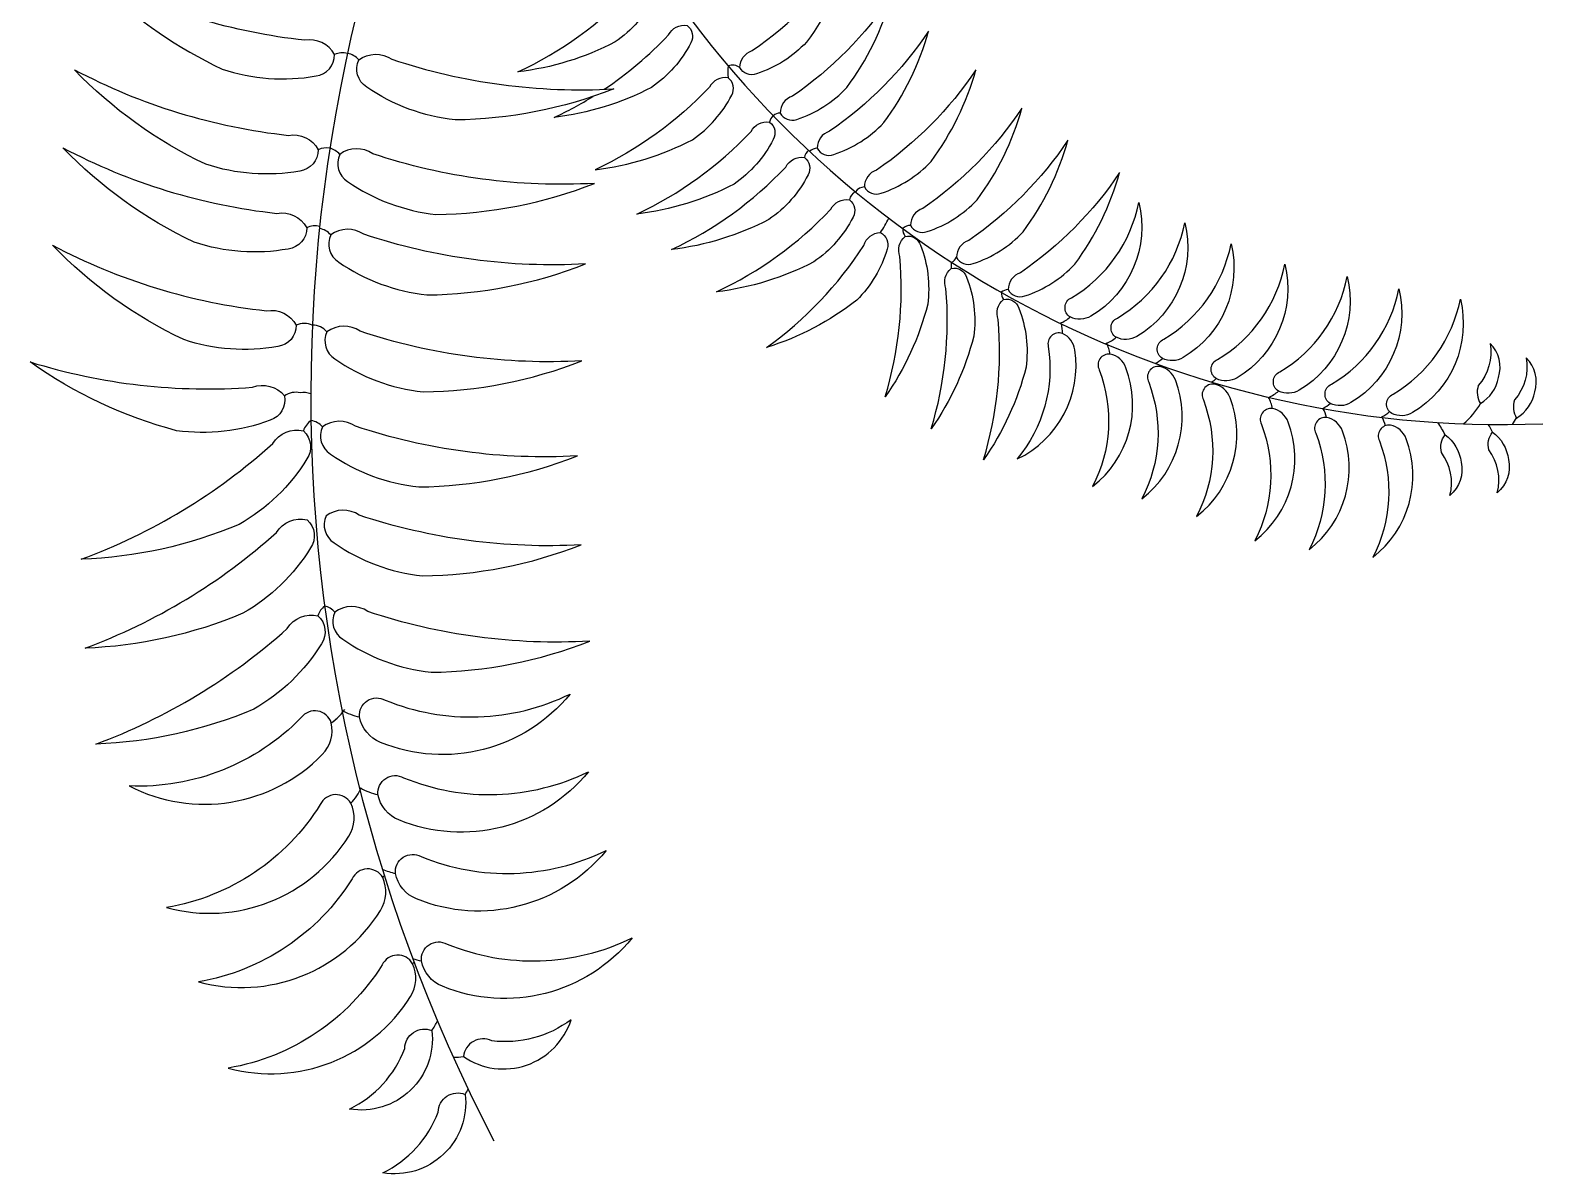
# Model space of a CAD drawing. Extents: x 97.2 to 178.4, y 268.6 to 301.5.
# Drawn here: x 103.149 to 103.736, y 271.758 to 272.202 of the extents above; entities that cross this region are included whole.
import ezdxf

# ---------------------------------------------------------------- set-up
doc = ezdxf.new("R2010")
doc.units = 0
doc.header["$MEASUREMENT"] = 0
for name, color, linetype in [('PAREDE', 7, 'CONTINUOUS'), ('VEGET', 64, 'CONTINUOUS'), ('VEGET-I', 62, 'CONTINUOUS')]:
    doc.layers.add(name, color=color, linetype=linetype)

# ---------------------------------------------------------------- blocks, each defined once
blk = doc.blocks.new('VEGET-04')
at = {"layer": 'VEGET'}
for points in [[(-0.3345, 0.1065, -0.125095), (-0.33856, 0.14285, -0.090715), (-0.31189, 0.19963, 0.094652), (-0.32169, 0.11336, -0.322363), (-0.32504, 0.10095, -0.376832)], [(-0.3059, 0.10357, -0.125095), (-0.30323, 0.14005, -0.090715), (-0.2666, 0.19098, 0.094652), (-0.29204, 0.10797, -0.322363), (-0.29762, 0.09638, -0.376832)], [(-0.26807, 0.09952, -0.125095), (-0.2654, 0.136, -0.090715), (-0.22878, 0.18693, 0.094652), (-0.25422, 0.10393, -0.322363), (-0.25979, 0.09234, -0.376832)], [(-0.23781, 0.09504, -0.125095), (-0.23514, 0.13152, -0.090715), (-0.19851, 0.18245, 0.094652), (-0.22396, 0.09944, -0.322363), (-0.22953, 0.08785, -0.376832)], [(-0.38402, 0.09081, -0.125095), (-0.40942, 0.11712, -0.090715), (-0.42296, 0.17838, 0.094652), (-0.37806, 0.10407, -0.322363), (-0.37314, 0.09219, -0.376832)], [(-0.34952, 0.09225, -0.125095), (-0.37493, 0.11856, -0.090715), (-0.38846, 0.17981, 0.094652), (-0.34356, 0.10551, -0.322363), (-0.33864, 0.09362, -0.376832)], [(-0.42124, 0.08661, -0.125095), (-0.44664, 0.11292, -0.090715), (-0.46018, 0.17418, 0.094652), (-0.41528, 0.09987, -0.322363), (-0.41036, 0.08799, -0.376832)], [(-0.47642, 0.16127, 0.329965), (-0.46422, 0.08632, 0.255249), (-0.45191, 0.08281, 0.604197), (-0.4499, 0.09451, -0.21371)], [(-0.52363, 0.14673, 0.329965), (-0.49591, 0.07603, 0.255249), (-0.48313, 0.0752, 0.604197), (-0.48364, 0.08706, -0.21371)], [(-0.55245, 0.13438, 0.329965), (-0.52472, 0.06369, 0.255249), (-0.51195, 0.06285, 0.604197), (-0.51246, 0.07471, -0.21371)], [(-0.58589, 0.12276, 0.329965), (-0.55816, 0.05207, 0.255249), (-0.54539, 0.05123, 0.604197), (-0.54589, 0.06309, -0.21371)], [(-0.41952, 0.07837, 0.125095), (-0.4323, 0.0441, 0.090715), (-0.42024, -0.01747, -0.094652), (-0.40876, 0.06859, 0.322363), (-0.409, 0.08145, 0.376832)], [(-0.38212, 0.08171, 0.125095), (-0.3949, 0.04744, 0.090715), (-0.38284, -0.01412, -0.094652), (-0.37136, 0.07194, 0.322363), (-0.3716, 0.0848, 0.376832)], [(-0.34762, 0.08315, 0.125095), (-0.36041, 0.04888, 0.090715), (-0.34835, -0.01268, -0.094652), (-0.33687, 0.07337, 0.322363), (-0.3371, 0.08623, 0.376832)], [(-0.31073, 0.08142, 0.125095), (-0.32351, 0.04715, 0.090715), (-0.31145, -0.01441, -0.094652), (-0.29998, 0.07165, 0.322363), (-0.30021, 0.0845, 0.376832)], [(-0.27311, 0.07994, 0.125095), (-0.28589, 0.04567, 0.090715), (-0.27383, -0.01589, -0.094652), (-0.26235, 0.07016, 0.322363), (-0.26259, 0.08302, 0.376832)], [(-0.24187, 0.07645, 0.125095), (-0.25465, 0.04218, 0.090715), (-0.24259, -0.01939, -0.094652), (-0.23111, 0.06667, 0.322363), (-0.23135, 0.07953, 0.376832)], [(-0.57134, 0.04378, -0.501141), (-0.60178, 0.07575, 0.193229), (-0.57826, 0.05429, -0.523934)], [(-0.44075, -0.00988, -0.329965), (-0.45951, 0.0637, -0.255249), (-0.44962, 0.07184, -0.604197), (-0.44311, 0.06192, 0.21371)], [(-0.44075, -0.00988, -0.329965), (-0.45951, 0.0637, -0.255249), (-0.44962, 0.07184, -0.604197), (-0.44311, 0.06192, 0.21371)], [(-0.19468, 0.07214, -0.322363), (-0.19444, 0.05928, 0.094652), (-0.20592, -0.02678, -0.090715), (-0.21798, 0.03479, -0.125095), (-0.2052, 0.06906, -0.376832)], [(-0.47088, -0.01703, -0.329965), (-0.48963, 0.05656, -0.255249), (-0.47975, 0.06469, -0.604197), (-0.47323, 0.05477, 0.21371)], [(-0.59609, 0.03084, -0.501141), (-0.62652, 0.06281, 0.193229), (-0.60301, 0.04134, -0.523934)], [(-0.50148, -0.02383, -0.329965), (-0.52024, 0.04976, -0.255249), (-0.51035, 0.0579, -0.604197), (-0.50384, 0.04797, 0.21371)], [(-0.53542, -0.03391, -0.329965), (-0.55417, 0.03968, -0.255249), (-0.54429, 0.04781, -0.604197), (-0.53777, 0.03789, 0.21371)], [(-0.58146, 0.0315, 0.501141), (-0.56714, -0.01025, -0.193229), (-0.57534, 0.02051, 0.523934)], [(-0.16362, -0.04117, -0.376832), (-0.17038, -0.04259, -0.125095), (-0.18769, -0.02738, -0.090715), (-0.19934, 0.01038, 0.094652), (-0.16732, -0.03396, -0.322363)], [(-0.20158, -0.07115, 0.322363), (-0.20528, -0.06395, -0.094652), (-0.2373, -0.0196, 0.090715), (-0.22564, -0.05737, 0.125095), (-0.20833, -0.07258, 0.376832)], [(-0.22554, -0.08871, -0.125095), (-0.24285, -0.0735, -0.090715), (-0.25451, -0.03574, 0.094652), (-0.22249, -0.08008, -0.322363), (-0.21879, -0.08728, -0.376832)], [(-0.2393, -0.10221, -0.125095), (-0.25661, -0.087, -0.090715), (-0.26827, -0.04923, 0.094652), (-0.23625, -0.09357, -0.322363), (-0.23254, -0.10078, -0.376832)], [(-0.25572, -0.11967, -0.125095), (-0.27303, -0.10446, -0.090715), (-0.28468, -0.06669, 0.094652), (-0.25266, -0.11103, -0.322363), (-0.24896, -0.11824, -0.376832)], [(-0.19764, -0.07575, -0.322363), (-0.19109, -0.08053, 0.094652), (-0.15223, -0.11901, -0.090715), (-0.18774, -0.10166, -0.125095), (-0.20009, -0.08221, -0.376832)], [(-0.26806, -0.13292, -0.125095), (-0.28787, -0.12114, -0.090715), (-0.30625, -0.08615, 0.094652), (-0.26664, -0.12387, -0.322363), (-0.26168, -0.13028, -0.376832)], [(-0.21775, -0.09782, 0.125095), (-0.20539, -0.11727, 0.090715), (-0.16989, -0.13462, -0.094652), (-0.20875, -0.09614, 0.322363), (-0.21529, -0.09136, 0.376832)], [(-0.23138, -0.11219, 0.125095), (-0.21903, -0.13164, 0.090715), (-0.18352, -0.14899, -0.094652), (-0.22238, -0.1105, 0.322363), (-0.22893, -0.10573, 0.376832)], [(-0.24643, -0.13052, 0.125095), (-0.23408, -0.14997, 0.090715), (-0.19857, -0.16732, -0.094652), (-0.23743, -0.12883, 0.322363), (-0.24398, -0.12406, 0.376832)], [(-0.26662, -0.14589, -0.125095), (-0.2895, -0.14864, -0.090715), (-0.32541, -0.13215, 0.094652), (-0.27101, -0.13785, -0.322363), (-0.26317, -0.1399, -0.376832)], [(-0.26133, -0.14839, 0.125095), (-0.24897, -0.16785, 0.090715), (-0.21346, -0.1852, -0.094652), (-0.25233, -0.14671, 0.322363), (-0.25887, -0.14194, 0.376832)], [(-0.27902, -0.16376, -0.125095), (-0.30189, -0.16652, -0.090715), (-0.33781, -0.15002, 0.094652), (-0.28341, -0.15572, -0.322363), (-0.27557, -0.15777, -0.376832)], [(-0.27372, -0.16626, 0.125095), (-0.26137, -0.18572, 0.090715), (-0.22586, -0.20307, -0.094652), (-0.26472, -0.16458, 0.322363), (-0.27127, -0.15981, 0.376832)], [(-0.29106, -0.18405, -0.125095), (-0.31394, -0.18681, -0.090715), (-0.34985, -0.17031, 0.094652), (-0.29546, -0.17602, -0.322363), (-0.28762, -0.17806, -0.376832)], [(-0.28626, -0.18632, 0.125095), (-0.27391, -0.20578, 0.090715), (-0.2384, -0.22313, -0.094652), (-0.27726, -0.18464, 0.322363), (-0.28381, -0.17987, 0.376832)], [(-0.34954, -0.18338, 0.329965), (-0.30725, -0.20575, 0.255249), (-0.30081, -0.20091, 0.604197), (-0.30592, -0.19545, -0.21371)], [(-0.25001, -0.23055, -0.329965), (-0.2941, -0.21199, -0.255249), (-0.29443, -0.20393, -0.604197), (-0.28697, -0.20443, 0.21371)], [(-0.25001, -0.23055, -0.329965), (-0.2941, -0.21199, -0.255249), (-0.29443, -0.20393, -0.604197), (-0.28697, -0.20443, 0.21371)], [(-0.36019, -0.21263, 0.329965), (-0.31414, -0.22558, 0.255249), (-0.30886, -0.21948, 0.604197), (-0.31501, -0.21523, -0.21371)], [(-0.25787, -0.2484, -0.329965), (-0.30197, -0.22983, -0.255249), (-0.3023, -0.22178, -0.604197), (-0.29484, -0.22228, 0.21371)], [(-0.36495, -0.2318, 0.329965), (-0.31889, -0.24475, 0.255249), (-0.31362, -0.23865, 0.604197), (-0.31977, -0.2344, -0.21371)], [(-0.2661, -0.26635, -0.329965), (-0.31019, -0.24779, -0.255249), (-0.31052, -0.23974, -0.604197), (-0.30306, -0.24024, 0.21371)], [(-0.37183, -0.25301, 0.329965), (-0.32577, -0.26597, 0.255249), (-0.32049, -0.25987, 0.604197), (-0.32664, -0.25561, -0.21371)], [(-0.27394, -0.28723, -0.329965), (-0.31803, -0.26867, -0.255249), (-0.31836, -0.26061, -0.604197), (-0.3109, -0.26112, 0.21371)], [(-0.38129, -0.27557, 0.329965), (-0.33523, -0.28852, 0.255249), (-0.32995, -0.28242, 0.604197), (-0.3361, -0.27817, -0.21371)], [(-0.27876, -0.31141, -0.329965), (-0.32285, -0.29285, -0.255249), (-0.32318, -0.28479, -0.604197), (-0.31572, -0.28529, 0.21371)], [(-0.38475, -0.29666, 0.329965), (-0.3387, -0.30961, 0.255249), (-0.33342, -0.30352, 0.604197), (-0.33957, -0.29926, -0.21371)], [(-0.28355, -0.33146, -0.329965), (-0.32764, -0.3129, -0.255249), (-0.32797, -0.30484, -0.604197), (-0.32051, -0.30534, 0.21371)], [(-0.38773, -0.32135, 0.329965), (-0.34168, -0.3343, 0.255249), (-0.3364, -0.32821, 0.604197), (-0.34255, -0.32395, -0.21371)], [(-0.28747, -0.35534, -0.329965), (-0.33156, -0.33678, -0.255249), (-0.33189, -0.32872, -0.604197), (-0.32443, -0.32922, 0.21371)], [(-0.35076, -0.35561, -0.28393), (-0.36368, -0.35128, 0.227693), (-0.34706, -0.34803, -0.226715), (-0.34012, -0.3494, -0.20945)], [(-0.31793, -0.37017, 0.28393), (-0.30471, -0.36687, -0.227693), (-0.32103, -0.36232, 0.226715), (-0.32806, -0.36315, 0.20945)], [(-0.34972, -0.37399, -0.28393), (-0.36265, -0.36966, 0.227693), (-0.34602, -0.3664, -0.226715), (-0.33908, -0.36778, -0.20945)], [(-0.32351, -0.38421, 0.28393), (-0.31029, -0.38091, -0.227693), (-0.32661, -0.37637, 0.226715), (-0.33364, -0.37719, 0.20945)]]:
    blk.add_lwpolyline(points, format="xyb", close=True, dxfattribs=at)
for points in [[(-0.16623, 0.17151, 0.081278), (-0.19824, 0.12519, 0.125095), (-0.20091, 0.08871, 0.376832), (-0.19263, 0.08153, 0.322363)], [(-0.19263, 0.08153, 0.322363), (-0.18705, 0.09312, -0.09057), (-0.16333, 0.1728, 0.090715)], [(-0.18803, -0.0567, -0.125095), (-0.20534, -0.04149, -0.090715), (-0.21699, -0.00372, 0.029494), (-0.20882, -0.01884, -0.322363)], [(-0.2061, -0.02306, 0.056321), (-0.18497, -0.04807, -0.322363), (-0.18127, -0.05527, -0.376832), (-0.18803, -0.0567, -0.125095)]]:
    blk.add_lwpolyline(points, format="xyb", dxfattribs=at)
at = {"layer": 'VEGET-I'}
for centre, radius, start, end in [((-0.33086, 0.09672), 0.00719, 344.74482, 35.98535), ((-0.33096, 0.09337), 0.00719, 338.66416, 11.74816), ((-0.30411, 0.0933), 0.00719, 334.17919, 25.41973), ((-0.32471, -0.53379), 0.62454, 58.64764, 117.60141), ((-0.34067, 0.08673), 0.00719, 32.63803, 73.60215), ((-0.34172, 0.09174), 0.00719, 309.942, 350.90612), ((-0.30483, 0.09002), 0.00719, 309.942, 1.18254), ((-0.26629, 0.08925), 0.00719, 344.45561, 25.41973), ((-0.43472, 0.09451), 0.02079, 214.25364, 234.45942), ((-0.43472, 0.09451), 0.02079, 214.25364, 230.47468), ((-0.41239, 0.08109), 0.00719, 36.39627, 73.60215), ((-0.41361, 0.08696), 0.00719, 309.942, 347.14788), ((-0.26721, 0.08853), 0.00719, 309.942, 350.90612), ((-0.23596, 0.08504), 0.00719, 309.942, 346.56512), ((-0.23602, 0.08477), 0.00719, 348.79661, 25.41973), ((-0.42919, 0.06797), 0.02079, 149.08473, 169.29051), ((-0.42919, 0.06797), 0.02079, 149.08473, 169.29051), ((-0.19929, 0.07765), 0.00719, 309.942, 350.90612), ((-0.19912, 0.07844), 0.00719, 344.45561, 25.41973), ((-0.4688, 0.09026), 0.02079, 226.42383, 246.62961), ((-0.4688, 0.09026), 0.02079, 226.42383, 246.62961), ((-0.45932, 0.06083), 0.02079, 149.08473, 169.29051), ((-0.45932, 0.06083), 0.02079, 149.08473, 169.29051), ((-0.49762, 0.07791), 0.02079, 226.42383, 228.93898), ((-0.49762, 0.07791), 0.02079, 226.42383, 228.93898), ((-0.48992, 0.05403), 0.02079, 154.29444, 169.29051), ((-0.48992, 0.05403), 0.02079, 154.29444, 169.29051), ((-0.53106, 0.06629), 0.02079, 226.42383, 228.62553), ((-0.52386, 0.04395), 0.02079, 159.47089, 169.29051), ((-0.52386, 0.04395), 0.02079, 159.47089, 169.29051), ((-0.54337, 0.08707), 0.05154, 237.13278, 241.95279), ((-0.53015, 0.03634), 0.05154, 181.00246, 185.3928), ((-0.56812, 0.07413), 0.05154, 237.13278, 239.66789), ((0.05728, -0.37148), 0.39346, 119.84216, 182.30765), ((-0.1996, -0.08609), 0.01506, 80.18766, 97.5365), ((-0.2016, -0.07293), 0.00487, 324.47552, 20.22152), ((-0.2197, -0.09172), 0.00453, 41.67045, 78.29357), ((-0.21982, -0.09159), 0.00453, 2.81585, 39.43897), ((-0.23346, -0.10522), 0.00453, 37.32946, 78.29357), ((-0.23345, -0.10595), 0.00453, 2.81585, 43.77996), ((-0.24988, -0.12268), 0.00453, 27.05304, 78.29357), ((-0.2485, -0.12428), 0.00453, 2.81585, 54.05638), ((-0.24312, -0.10458), 0.0317, 234.15339, 245.87538), ((-0.26048, -0.14354), 0.00453, 85.51188, 126.47599), ((-0.2634, -0.14216), 0.00453, 2.81585, 43.77996), ((-0.2747, -0.16902), 0.01128, 82.05564, 94.44149), ((-0.27023, -0.15695), 0.00304, 197.14588, 250.00927), ((-0.28492, -0.18171), 0.00453, 89.27012, 126.47599), ((-0.28833, -0.18009), 0.00453, 2.81585, 40.02173), ((-0.30015, -0.18782), 0.0131, 267.12749, 283.34853), ((-0.28472, -0.19514), 0.0131, 201.95858, 222.16436), ((-0.28472, -0.19514), 0.0131, 201.95858, 222.16436), ((-0.31098, -0.20656), 0.0131, 279.29767, 299.50345), ((-0.31098, -0.20656), 0.0131, 279.29767, 299.50345), ((-0.29259, -0.21298), 0.0131, 201.95858, 222.16436), ((-0.29259, -0.21298), 0.0131, 201.95858, 222.16436), ((-0.31573, -0.22573), 0.0131, 279.29767, 281.81283), ((-0.31573, -0.22573), 0.0131, 279.29767, 281.81283), ((-0.30081, -0.23094), 0.0131, 207.16829, 222.16436), ((-0.30081, -0.23094), 0.0131, 207.16829, 222.16436), ((-0.32261, -0.24694), 0.0131, 279.29767, 281.49938), ((-0.30865, -0.25182), 0.0131, 212.34473, 222.16436), ((-0.30865, -0.25182), 0.0131, 212.34473, 222.16436), ((-0.33207, -0.2695), 0.0131, 279.29767, 299.50345), ((-0.31347, -0.276), 0.0131, 201.95858, 222.16436), ((-0.33637, -0.29063), 0.0131, 283.05393, 299.50345), ((-0.31826, -0.29605), 0.0131, 207.16829, 222.16436), ((-0.33968, -0.31352), 0.0131, 283.48055, 299.50345), ((-0.32157, -0.31894), 0.0131, 207.16829, 222.87234), ((-0.3533, -0.322), 0.0304, 295.69346, 306.06951), ((-0.31278, -0.33687), 0.0304, 220.47984, 239.83513), ((-0.35226, -0.34038), 0.0304, 295.69346, 302.00652), ((-0.31836, -0.35091), 0.0304, 234.14867, 239.83513)]:
    blk.add_arc(centre, radius, start, end, dxfattribs=at)

msp = doc.modelspace()

# ---------------------------------------------------------------- block references
at = {"layer": 'PAREDE', "rotation": 90}
msp.add_blockref('VEGET-04', (103.34897, 272.38472), dxfattribs=at)

doc.saveas('drawing.dxf')
